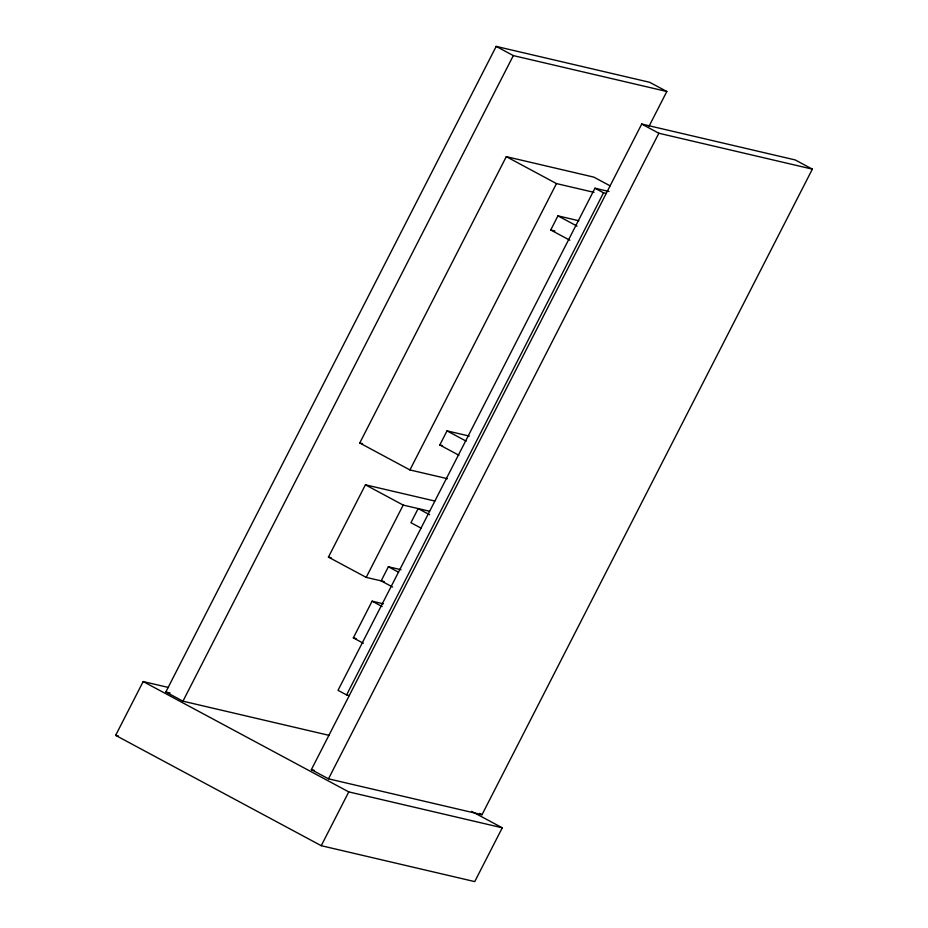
<?xml version="1.0" encoding="UTF-8"?>
<svg xmlns="http://www.w3.org/2000/svg" width="928" height="928" viewBox="0 0 928 928"><rect width="100%" height="100%" fill="white"/><g stroke="black" fill="none" stroke-linecap="round" stroke-linejoin="round"><path stroke-width="1.39" d="M471.621 811.35L502.268 827.799L474.742 881.6L321.239 845.698L115.64 735.359L143.179 681.558L168.525 687.486M329.417 735.428L182.955 701.185L165.822 691.986L496.19 46.4L649.693 82.302L666.826 91.489L649.02 126.289M182.955 701.185L513.323 55.599L666.826 91.489M447.458 478.709L409.932 469.939L359.751 443.004L506.294 156.646L593.839 177.12L610.148 185.867M384.238 581.601L366.2 577.378L328.431 557.113L365.423 484.81L434.803 501.039M409.932 469.939L556.475 183.582L593.99 192.351M366.2 577.378L403.204 505.087L429.56 511.247M458.908 455.242L439.802 444.988L447.018 430.87L469.278 436.067M569.838 240.236L550.722 229.982L557.948 215.864L578.805 220.736M401.07 569.722L388.38 566.753L381.153 580.882L392.625 587.03M363.37 643.278L353.324 637.884L372.116 601.17L383.403 603.815M608.988 191.493L594.964 188.21L338.012 690.328L346.585 694.933L349.38 695.582M346.585 694.933L603.525 192.804L606.332 193.465M311.356 769.625L641.724 124.05L795.226 159.941L812.36 169.14L481.992 814.726L328.489 778.824L311.356 769.625L314.174 770.286M328.489 778.824L658.857 133.238L812.36 169.14M321.239 845.698L348.766 791.897L502.268 827.799M550.722 229.982L554.898 230.956M439.802 444.988L442.575 445.637M359.751 443.004L362.535 443.654M328.431 557.113L331.203 557.751M353.324 637.884L356.143 638.545M165.822 691.986L170.056 692.972M115.64 735.359L118.459 736.02M641.724 124.05L658.857 133.238M496.19 46.4L513.323 55.599M594.964 188.21L603.525 192.804M506.294 156.646L556.475 183.582M557.948 215.864L577.065 226.119M447.018 430.87L466.134 441.125M429.618 514.738L418.157 508.579L410.93 522.696L421.115 528.171M365.423 484.81L403.204 505.087M388.38 566.753L398.576 572.228M372.116 601.17L382.15 606.564M479.544 813.415L481.992 814.726M143.179 681.558L348.766 791.897"/></g></svg>
